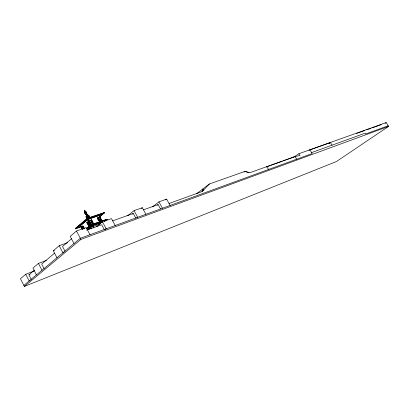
<?xml version="1.0" encoding="UTF-8"?>
<svg xmlns="http://www.w3.org/2000/svg" width="409" height="409" viewBox="0 0 409 409"><rect width="100%" height="100%" fill="white"/><g stroke="black" fill="none" stroke-linecap="round" stroke-linejoin="round"><path stroke-width="0.61" d="M202.066 191.898L202.941 188.902L203.8 190.42M93.022 226.54L100.645 223.759M292.691 157.772L298.923 153.702L299.996 155.512L295.053 156.489L249.955 172.69L245.047 171.371L209.413 183.973L202.169 191.514L169.045 203.498M85.256 212.21L84.975 212.455L85.68 212.066L87.301 215.083L86.59 215.471L84.234 211.075L84.944 210.686L85.394 211.525L84.683 211.913L84.965 211.668M84.944 210.686L84.234 211.075M84.326 212.107L85.685 211.208L84.264 211.985L85.89 211.596L84.97 211.76L84.469 212.373L86.038 211.872L84.407 212.251M85.685 211.208L85.184 211.826M84.469 212.373L84.97 211.76M85.108 211.934L84.827 212.179L85.251 212.036M84.551 212.527C82.981 212.884 88.835 211.105 84.617 212.649M84.76 212.915C86.688 211.453 82.613 213.795 86.253 212.276C84.31 212.706 84.96 213.764 86.319 212.399M85.399 212.476L85.118 212.721L86.115 212.02M86.038 211.872L85.409 212.24M84.898 213.176L85.399 212.562M85.256 212.982L85.537 212.736M84.985 213.329L85.547 212.838L85.046 213.452L86.616 212.951L85.195 213.728L85.762 213.237M85.68 212.838L85.967 212.593M85.685 213.012L85.404 213.258L85.829 213.115M85.849 213.401C84.014 214.945 88.339 212.148 85.916 213.524M85.706 213.82L86.417 213.432M86.002 213.687C83.932 216.039 89.423 211.54 85.501 214.301M85.859 214.106L86.57 213.718L86.284 213.963M99.525 217.041L104.382 212.951L104.249 212.706L87.592 218.207L86.233 215.666L86.8 215.175L87.654 214.889L89.014 217.424L88.446 217.915M87.015 215.328L87.301 215.083M87.654 214.889L86.233 215.666M88.15 216.121L88.932 215.451L88.733 215.083L86.974 215.676L85.803 216.688L86.002 217.056L87.173 216.658M86.002 217.056L87.173 216.044L88.932 215.451M86.754 216.642L88.175 215.86M87.684 217.608L86.514 218.007L86.314 217.644L87.485 216.632L89.244 216.039L89.443 216.402L88.267 217.409M86.514 218.007L87.684 217L89.443 216.402M88.462 216.709L89.244 216.039M81.401 226.739L75.435 228.83L75.307 228.585L88.012 217.614L89.77 217.015L89.965 217.378M87.592 218.207L89.014 217.424M75.435 228.83L87.03 218.892L104.382 212.951M88.012 217.614L88.206 217.982L87.035 218.984L86.841 218.621L88.012 218.217M88.988 217.685L89.77 217.015M104.382 221.652L107.219 219.301L91.376 224.556L88.451 219.096L99.545 215.287L87.465 219.638L80.43 225.656L82.444 229.439M82.357 229.02L80.43 225.656L87.465 219.638M34.024 271.06L25.706 274.27L20.45 278.749L24.382 286.412L336.51 161.489L388.55 126.407L386.198 122.588L298.923 153.702M46.324 260.436L38.441 263.416L32.935 268.11L36.442 274.884M56.963 257.762L53.298 250.758L59.218 245.712L67.741 242.598M90.011 234.73L86.187 227.573L76.468 231.013L70.19 236.366L73.993 243.549M83.288 228.641L82.153 226.509L82.807 225.952L84.234 228.621M86.774 222.573L87.654 221.934L86.774 222.573L88.497 225.794L89.382 225.154L87.945 222.47M82.153 226.509L83.022 225.875L84.162 228.007M83.661 228.498L82.955 226.785L84.085 228.912M90.501 220.369L91.642 219.904L93.221 223.242L92.23 223.59L90.501 220.369L91.642 219.904M90.491 220.492L91.273 219.822M31.283 279.505L28.896 274.884L34.699 269.976M54.653 253.094L41.672 264.076L44.126 268.795M71.601 238.759L62.511 246.448L65.077 251.325M91.273 222L92.823 220.87M100.241 220.707C98.83 222.506 95.931 217.199 98.528 217.522L100.098 220.829L98.528 217.522M88.497 225.794L89.382 225.154M99.397 216.801L104.249 212.706L86.897 218.641L87.03 218.892M86.616 228.278L91.376 224.556L86.698 228.38M92.23 223.59L93.37 223.12M99.653 221.233L98.232 218.595L98.901 218.033M87.955 228.227L90.788 225.845M87.143 229.27L91.907 225.553L111.488 218.621L115.22 225.517M88.232 228.743L89.177 227.946M88.124 228.938L89.479 227.798M101.683 221.801L91.774 225.303L92.051 225.819L91.764 225.676L102.25 221.964L102.501 222.307L102.25 221.964M88.38 229.7L90.696 227.762L93.078 226.448L93.932 228.043M23.86 285.39L80.322 238.268L312.185 153.533L309.945 149.771L309.025 150.425M24.382 286.412L80.916 239.388L388.55 126.407M96.59 226.683L102.434 221.826L106.192 228.815L104.99 229.797M81.268 226.494L75.307 228.585L80.195 224.587M81.171 223.784L82.638 222.583M84.101 221.387L85.082 220.584M127.674 215.788L134.034 210.645L142.317 207.716L145.926 214.296M132.47 214.117L133.268 213.472L135.783 218.079M141.335 208.503L142.317 207.716M136.872 217.951L137.675 217.312L134.034 210.645M152.547 206.882L158.912 201.847L166.611 199.122L170.129 205.451M157.327 205.216L158.125 204.587L160.543 208.958M165.63 199.889L166.611 199.122M209.413 183.973L196.852 193.534L197.966 193.13M244.071 172.092L245.047 171.371L248.892 172.813M328.908 143.462L329.91 142.756L326.627 143.927M328.933 143.518L330.421 142.47L332.047 145.175M385.155 123.298L386.198 122.588M75.307 228.585L80.711 225.62M98.886 215.65L104.249 212.706M91.268 228.825L90.696 227.762L90.926 226.09L91.069 226.361L92.051 225.819M86.897 218.641L88.206 217.982M30.113 280.589L29.157 280.968L25.706 274.27M28.896 274.884L30.087 274.419M63.906 252.414L62.935 252.782L59.218 245.712M53.298 250.758L54.433 250.339M388.156 125.767L365.6 134.014L365.089 133.176L311.622 152.593M269.812 165.727L266.382 166.959L266.852 166.621L268.524 169.49M270.763 165.384L274.035 164.208M274.434 164.065L278.197 162.71M278.59 162.572L282.292 161.238M283.202 160.911L286.331 159.791M286.714 159.653L294.224 156.954M356.53 133.487L364.956 130.481M366.761 129.837L370.973 128.334M372.175 127.899L381.203 124.679M86.682 230.129L101.703 224.761L104.3 229.587M112.526 220.891L133.268 213.472M143.319 209.878L158.125 204.587M309.874 149.904L314.357 148.303M314.587 148.222L326.408 144.004M92.633 225.615L102.536 222.107M91.069 226.361L87.552 219.311M82.812 226.908L83.809 226.555M87.051 223.544L88.359 223.017M97.403 217.982L98.385 217.644M98.232 218.595L99.862 221.162M86.314 217.644L87.485 217.245M86.069 213.81L86.923 213.524M84.832 213.053L86.468 212.675L85.614 212.961M85.834 213.288L86.263 213.145M98.84 215.241L102.04 220.993L107.219 219.301L90.471 225.206L87.332 219.388M91.907 225.553L93.078 226.448M295.053 156.489L296.658 159.208M158.912 201.847L162.46 208.253M99.019 215.379L102.04 220.993M99.229 216.223L101.79 220.983M99.08 216.075L101.688 220.916M99.755 219.618L100.323 220.671M97.552 217.859L99.264 221.049M91.498 220.027L93.221 223.242M92.373 222.123L92.945 223.186M91.749 221.422L93.001 223.759M90.645 220.246L92.373 223.467M91.524 222.46L92.148 223.626M84.515 210.824L86.872 215.226M86.8 215.175L88.16 217.716M86.974 215.676L87.173 216.044M87.485 216.632L87.684 217M88.175 218.973L91.473 225.134M87.439 222.005L89.167 225.231M86.989 222.496L88.712 225.717M82.367 226.433L83.789 229.101M81.008 226.1L82.531 228.958M80.931 226.116L82.347 228.774M76.468 231.013L80.916 239.388M38.441 263.416L41.989 270.257M87.833 217.107L87.265 217.593L88.687 216.816L87.833 217.107"/></g></svg>
